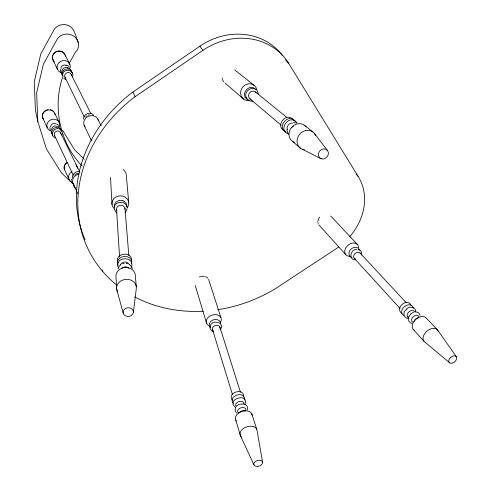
<?xml version="1.0" encoding="UTF-8"?>
<svg xmlns="http://www.w3.org/2000/svg" width="491" height="491" viewBox="0 0 491 491"><rect width="100%" height="100%" fill="white"/><g stroke="black" fill="none" stroke-linecap="round" stroke-linejoin="round"><path stroke-width="0.74" d="M49.947 127.728L50.229 130.219M71.52 180.363L71.557 179.221M287.174 129.207L287.112 131.048L288.37 134.307M60.24 69.249L60.497 71.833M62.652 75.589C61.958 67.605 75.749 69.519 72.349 76.964M83.623 119.153C83.163 114.127 90.418 111.113 93.585 115.127M209.24 325.091C209.123 319.776 217.507 317.247 220.207 321.893M210.117 326.533C209.559 328.841 211.29 331.18 213.554 331.652M243.554 396.998C244.727 387.049 226.314 392.505 232.439 400.275M244.524 400.055C245.703 390.087 227.235 395.562 233.372 403.344M133.362 312.448A5.168 4.364 -6 0 0 126.224 308.109A5.168 4.364 -6 0 0 125.137 315.658A5.168 4.364 -6 0 0 133.362 312.448L136.302 288.591A9.912 8.482 -5.7 0 0 125.064 279.447A9.912 8.482 -5.7 0 0 117.392 291.433M356.963 249.25C350.611 248.827 348.015 259.96 355.398 259.88M408.432 317.474C407.591 320.015 409.31 322.925 411.961 323.348M131.465 261.169C132.938 250.214 113.366 253.086 118.073 263.164M131.662 263.507C133.171 252.712 113.844 255.185 118.122 265.238M127.065 208.675L126.604 210.351L125.027 212.364M247.396 409.746C248.133 407.585 246.912 405.038 244.757 404.283M114.329 207.546C114.986 200.764 126.052 200.451 127.046 207.184M63.13 75.767C52.199 106.338 59.546 142.715 82.157 166.068M118.073 268.915L119.436 265.907L120.866 264.594M131.404 267.429C135.706 255.4 113.525 256.277 118.362 267.883L118.263 267.607M51.132 130.256L51.5 129.102M61.78 135.16L62.154 134M61.854 70.594L61.412 73.018L62.339 75.448M72.619 176.066C73.171 173.329 75.909 171.341 78.677 171.537M361.413 255.05C362.211 252.779 360.879 249.999 358.485 249.428M210.209 326.22C211.989 318.481 226.063 322.875 220.066 329.749M408.5 317.198L410.961 313.645L413.551 312.208M235.717 407.156L235.029 410.28L236.509 412.968M244.892 404.652C249.686 391.916 225.031 399.22 235.612 407.389M68.986 63.695L75.608 51.893L77.222 50.272A11.747 11.201 -9.1 0 0 73.22 35.775A11.747 11.201 -9.1 0 0 57.668 38.347L43.355 64.253L36.665 92.719L37.819 121.621L46.412 148.963L61.547 173.016L73.153 184.033M63.173 70.796L62.081 73.067L62.345 75.669M405.48 309.925C402.835 312.509 403.528 317.892 407.567 318.512M74.564 175.121L75.559 174.201L78.075 173.139M63.229 70.735C65.776 67.408 71.931 68.93 72.152 73.257M85.722 116.84L86.754 115.901M236.76 405.879L239.221 404.332L243.548 403.878M85.109 239.817A136.203 117.895 -27.6 0 1 132.969 91.977L199.923 46.166A63.284 56.735 -36.2 0 1 282.429 55.538M115.925 284.406A137.67 118.742 -27.6 0 1 135.117 96.69L202.857 50.377A63.996 57.195 -36 0 1 288.751 63.492L358.418 176.84A59.258 49.069 -33.4 0 1 349.819 236.558M406.56 308.864C409.439 305.783 415.938 306.973 415.773 311.754M293.495 119.988C286.241 110.8 274.095 126.825 285.105 131.158M87.987 115.225L89.344 114.851M122.412 263.759L124.143 263.293M293.379 122.707L296.92 122.934M252.89 101.183L249.723 100.962M415.196 311.908C417.362 311.742 419.639 313.148 420.081 315.345M125.948 263.231L127.691 263.575M122.885 200.684C118.767 199.002 113.507 202.593 114.25 207.141M58.564 127.697C54.286 125.868 49.462 131.533 52.746 135.191M67.242 67.654L69.587 68.556M65.984 65.137L68.317 66.04L69.317 67.022M352.065 257.714L349.856 256.327M357.743 247.906C353.115 245.316 346.732 251.41 349.678 256.026M124.174 201.316L126.34 203.648L126.899 206.779M122.787 200.641L124.321 201.384M302.628 149.368L321.28 158.802M55.317 137.842C47.707 134.896 56.447 124.26 61.271 130.471M57.95 126.433L59.03 126.991M56.723 123.928L58.791 125.42M288.064 133.785C277.329 129.428 289.874 113.396 296.779 122.621M285.946 132.153C276.028 127.279 288.573 112.378 295.128 121.302M248.25 99.796C238.491 95.837 249.79 81.61 255.909 89.804M255.977 89.565C250.987 85.765 243.53 92.069 246.206 97.666M117.085 213.02L115.753 211.94L114.36 209.043M65.702 79.616L63.707 78.167M401.736 313.209C394.334 308.053 407.548 297.172 411.145 305.463M403.89 315.584C396.243 310.238 410.402 299.252 413.416 308.195M234.741 69.931L254.013 85.225M304.463 125.266L312.859 131.926M255.314 91.872L286.873 117.459M129.428 264.416L131.705 266.877L132.312 268.718M449.811 362.947L425.163 342.313A8.844 5.953 -40.6 0 1 427.127 330.965A8.844 5.953 -40.6 0 1 438.353 331.486M250.085 98.924L281.098 125.162M225.074 83.083L243.689 99.176M292.403 141.267L300.504 148.276M75.731 188.55L74.178 186.672L73.871 185.389M59.65 128.255L60.645 129.194M246.108 97.494L248.133 100.152M84.274 159.237L74.509 149.712L62.578 130.207M70.465 69.415L71.201 70.612M330.701 216.003L357.614 244.708M52.15 133.908L51.119 131.613M360.106 253.074L406.106 302.603M74.294 186.506L73.582 185.402M354.085 258.057L400.091 308.538M407.604 316.787L408.923 318.229M318.868 224.872L345.695 254.59M413.127 329.283L423.978 341.3M285.418 59.779L288.751 63.492M356.055 174.004L357.945 176.269M314.553 133.601L327.528 150.577A5.352 4.707 -48.3 0 1 323.808 158.937A5.352 4.707 -48.3 0 1 318.886 152.382A5.352 4.707 -48.3 0 1 327.528 150.577M210.387 327.736L209.571 326.509M456.292 356.638A4.579 2.995 -40.4 0 0 449.388 358.921A4.579 2.995 -40.4 0 0 452.561 363.033A4.579 2.995 -40.4 0 0 456.292 356.638L437.647 330.075L426.556 318.242A8.691 5.935 -40.6 0 0 415.318 319.825A8.691 5.935 -40.6 0 0 414.312 330.296M199.923 46.166L202.857 50.377M60.025 127.93L60.945 130.262M257.216 90.853L258.37 93.793M359.05 249.158L359.578 250.152M64.99 54.759L69.888 64.358M98.09 119.626L101.177 125.678M71.22 74.448L90.896 113.66M54.624 113.157L59.362 122.713M75.97 164.798L77.639 168.168M60.639 132.773L79.972 172.415M64.88 76.977L84.342 117.122M52.807 59.577L57.441 69.299M84.114 125.285L91.584 140.96M54.47 135.332L73.276 175.238M42.785 118.03L47.265 127.709M73.055 183.419L77.885 193.847M253.976 464.995L240.424 435.627L235.748 420.106M66.659 162.779A6.211 5.628 -22.9 0 0 64.511 169.585L68.93 179.141M132.969 91.977L135.117 96.69M78.167 42.287C75.528 36.242 74.767 27.361 67.328 25.09C62.848 23.678 57.705 25.115 54.654 28.705L40.753 54.004L34.272 81.831L35.42 110.125L37.819 121.621M208.614 279.318L220.925 317.665M251.785 413.772L256.732 429.202M219.784 326.791L240.43 392.119M212.566 329.67L232.403 394.482M195.234 285.498L206.631 323.366M123.137 312.853L116.686 289.322L116.023 277.311A9.703 8.359 -5.6 0 1 124.223 267.589A9.703 8.359 -5.6 0 1 135.209 274.438L136.283 286.382M102.177 269.89L102.539 271.265M220.373 322.2L220.698 323.624M61.252 130.213L61.541 131.361M262.599 462.424A4.542 2.934 -18 0 0 255.842 461.196A4.542 2.934 -18 0 0 256.124 466.37A4.542 2.934 -18 0 0 262.599 462.424L257.112 430.681A8.789 5.843 -17.9 0 0 245.985 427.102A8.789 5.843 -17.9 0 0 241.376 436.88M128.71 202.182L126.205 174.342A7.96 7.212 -3.6 0 0 123.094 169.622M124.996 208.442L128.814 255.424M116.545 209.682L119.559 256.805M110.5 177.38L112.009 204.624M209.872 325.993A7.715 5.665 -17.7 0 1 207.202 318.555A7.715 5.665 -17.7 0 1 217.31 314.891A7.715 5.665 -17.7 0 1 220.527 322.133M236.324 420.971A8.642 5.831 -17.9 0 1 241.541 411.507A8.642 5.831 -17.9 0 1 252.159 415.251M238.282 412.796A4.29 2.909 -17.9 0 1 241.044 407.776A4.29 2.909 -17.9 0 1 245.868 410.55M236.361 406.53A4.259 2.909 -17.8 0 1 239.099 401.521A4.259 2.909 -17.8 0 1 243.898 404.302M213.008 330.283A3.891 2.842 -17.7 0 1 215.439 325.478A3.891 2.842 -17.7 0 1 219.907 328.27M239.037 413.011A4.302 2.915 -17.9 0 1 245.598 411.071M199.444 276.955A7.34 5.567 -17.6 0 1 200.666 276.556M201.292 276.421A7.34 5.567 -17.6 0 1 204.391 276.39M205.514 276.685A7.34 5.567 -17.6 0 1 207.779 278.096M114.765 209.117A8.445 7.543 -4.3 0 1 113.881 198.628A8.445 7.543 -4.3 0 1 125.592 197.376A8.445 7.543 -4.3 0 1 127.114 207.791M116.852 210.633A4.272 3.805 -4.4 0 1 120.154 205.299A4.272 3.805 -4.4 0 1 125.009 209.436M120.485 264.766A4.769 4.124 -5.4 0 1 124.855 262.053A4.769 4.124 -5.4 0 1 129.293 264.459M121.412 268.589A4.812 4.155 -5.5 0 1 129.041 268.325M249.747 100.434A8.678 7.973 -51.3 0 1 240.627 93.793A8.678 7.973 -51.3 0 1 247.937 83.924A8.678 7.973 -51.3 0 1 257.038 90.602M304.408 149.78A10.25 9.108 -48.8 0 1 299.485 134.448A10.25 9.108 -48.8 0 1 315.707 135.719M294.483 142.347A10.029 8.955 -49.1 0 1 291.157 127.973A10.029 8.955 -49.1 0 1 306.126 126.911M251.018 99.415A4.388 4.026 -51.1 0 1 249.44 93.02A4.388 4.026 -51.1 0 1 256.069 92.609M223.65 81.709A8.163 7.58 -52.6 0 1 222.65 79.978M222.423 79.339A8.163 7.58 -52.6 0 1 222.141 78.001M287.419 129.869A4.922 4.413 -49.3 0 1 288.192 125.162A4.922 4.413 -49.3 0 1 292.544 123.051M291.464 127.875A4.965 4.444 -49.2 0 1 293.44 126.236M217.507 309.76A137.67 118.742 -27.6 0 0 275.426 288.659L335.193 249.36A59.258 49.069 -33.4 0 0 338.894 246.758M203.188 311.226A137.67 118.742 -27.6 0 1 134.749 296.914M349.96 256.302A7.746 5.732 -41.2 0 1 344.909 249.95A7.746 5.732 -41.2 0 1 353.342 242.959A7.746 5.732 -41.2 0 1 358.362 249.336M355.386 258.849A3.91 2.872 -41.2 0 1 354.932 253.651A3.91 2.872 -41.2 0 1 360.462 253.743M412.6 322.127A4.315 2.964 -40.7 0 1 413.514 316.542A4.315 2.964 -40.7 0 1 419.032 316.836M408.193 317.29A4.284 2.958 -40.7 0 1 409.083 311.73A4.284 2.958 -40.7 0 1 414.576 312.037M318.15 223.577A7.365 5.616 -41.5 0 1 317.904 222.576M317.867 221.502A7.365 5.616 -41.5 0 1 318.641 218.704M318.941 218.164A7.365 5.616 -41.5 0 1 319.659 217.12M413.919 321.605A4.333 2.964 -40.7 0 1 418.657 317.708M406.1 310.134A4.272 2.952 -40.7 0 1 406.892 309.348M72.208 182.149A6.346 5.726 -23.4 0 1 68.519 177.177A6.346 5.726 -23.4 0 1 72.079 171.623M72.251 178.417A3.185 2.866 -23.5 0 1 72.95 176.232M60.89 72.631A6.696 6.187 -21.7 0 1 57.557 64.665A6.696 6.187 -21.7 0 1 66.089 60.866A6.696 6.187 -21.7 0 1 69.882 68.623M65.285 77.688A3.412 3.136 -22.2 0 1 66.893 72.791A3.412 3.136 -22.2 0 1 71.41 75.246M84.998 126.807A7.543 6.708 -24.2 0 1 88.331 116.312A7.543 6.708 -24.2 0 1 98.403 120.755M53.605 60.958A6.549 6.088 -21 0 1 55.139 52.304A6.549 6.088 -21 0 1 64.204 53.372M62.228 70.225A3.376 3.112 -21.9 0 1 67.666 68.065M60.97 68.525A3.357 3.099 -21.8 0 1 66.414 65.561M54.397 61.884A6.586 6.236 -7.6 0 1 55.906 51.886A6.586 6.236 -7.6 0 1 65.469 56.152M50.671 130.851A6.549 5.96 -21.4 0 1 47.4 123.075A6.549 5.96 -21.4 0 1 55.962 119.534A6.549 5.96 -21.4 0 1 59.202 127.322M54.882 136.007A3.339 3.026 -21.9 0 1 56.391 131.257A3.339 3.026 -21.9 0 1 60.835 133.54M48.057 109.72A6.401 5.867 -20.7 0 0 42.907 113.476A6.401 5.867 -20.7 0 0 43.576 119.35A6.438 5.91 -8.3 0 1 46.258 110.401A6.438 5.91 -8.3 0 1 55.121 114.55M50.254 109.751A6.401 5.867 -20.7 0 1 51.303 110.033M52.709 110.77A6.401 5.867 -20.7 0 1 53.844 111.838M51.893 128.667A3.302 3.001 -21.6 0 1 57.177 126.475M50.683 126.948A3.284 2.989 -21.4 0 1 55.968 123.984M73.932 184.862A7.371 6.475 -24 0 1 73.269 178.331A7.371 6.475 -24 0 1 79.204 174.004M64.524 169.591A6.236 5.567 -12.5 0 1 67.69 162.435"/></g></svg>
